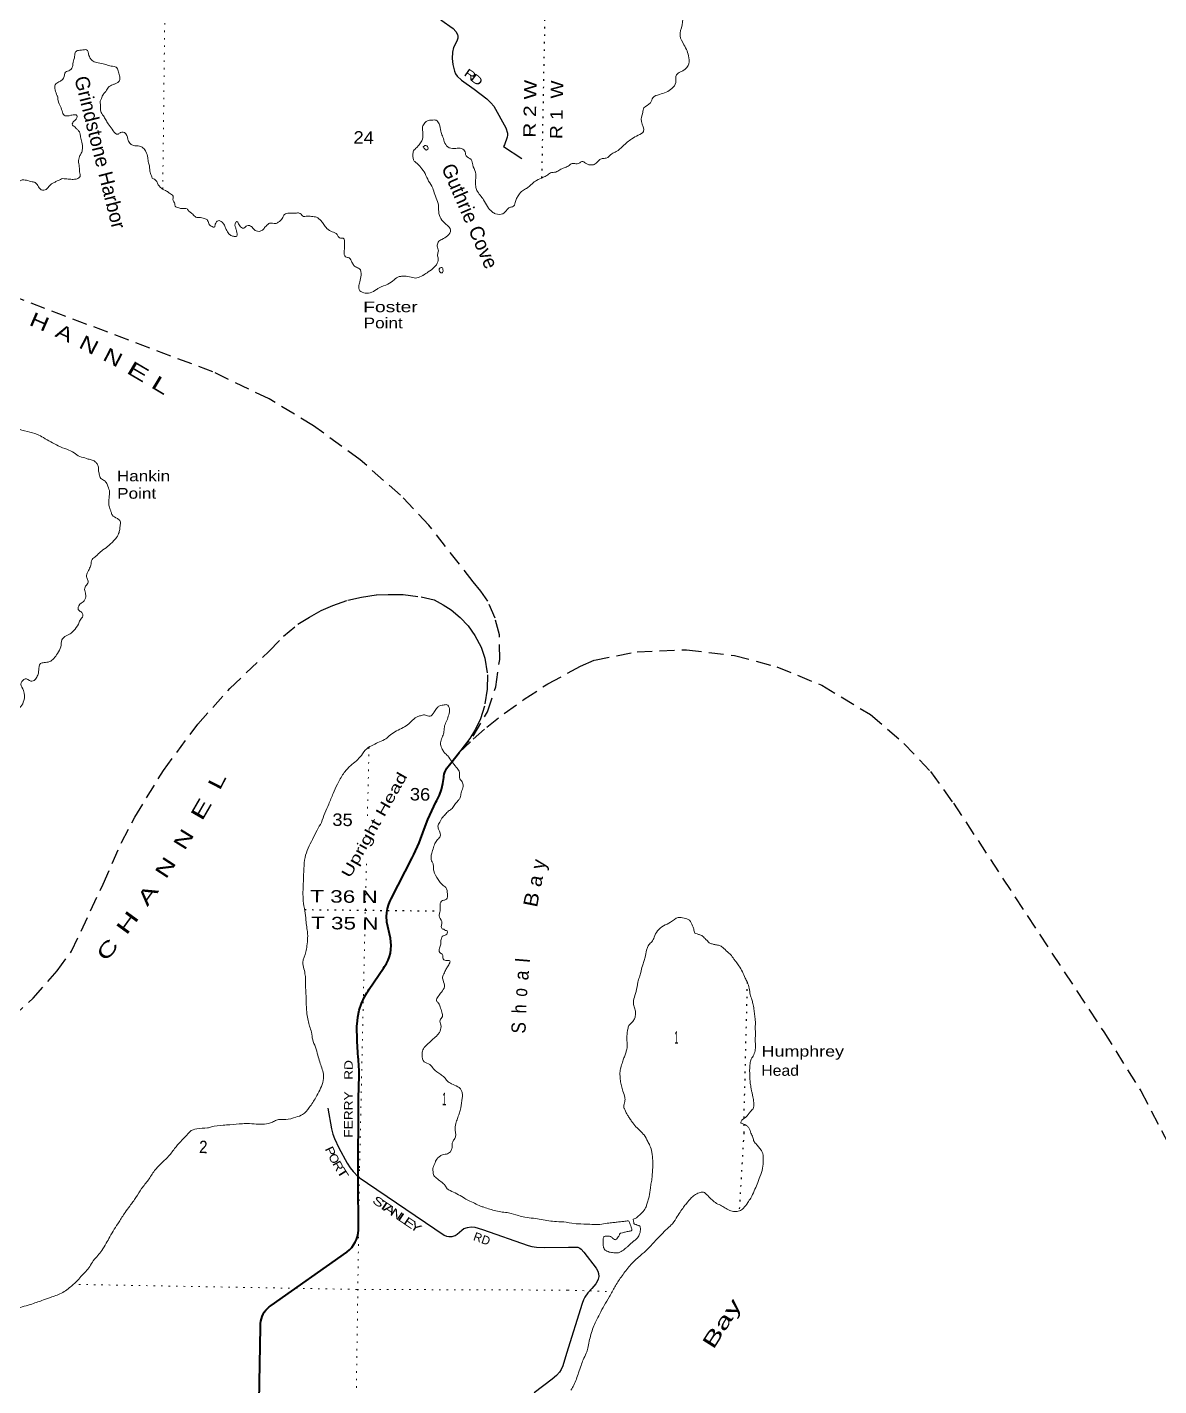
# Model space of a CAD drawing. Header units: feet. Extents: x -489137 to -242534, y 368785 to 558127.
# Drawn here: x -465779 to -449881, y 389494 to 408578 of the extents above; entities that cross this region are included whole.
import ezdxf
from ezdxf.enums import TextEntityAlignment as Align

# ---------------------------------------------------------------- set-up
doc = ezdxf.new("R2010")
doc.units = ezdxf.units.FT
doc.header["$LTSCALE"] = 70
for name, pattern in [('DOTTED', [1.5, 0.3, -1.2]), ('LONG_DASHED', [7.5, 6, -1.5]), ('MEDIUM_DASHED', [4.5, 3, -1.5])]:
    doc.linetypes.add(name, pattern=pattern)
for name, color, linetype, lineweight in [('26', 7, 'Continuous', 40), ('27', 7, 'Continuous', 13), ('29', 7, 'Continuous', 25), ('33', 7, 'LONG_DASHED', 25), ('39', 7, 'Continuous', 13), ('6', 7, 'DOTTED', 25), ('7', 7, 'DOTTED', 13)]:
    doc.layers.add(name, color=color, linetype=linetype, lineweight=lineweight)
for name, color, linetype in [('30', 7, 'Continuous'), ('41', 7, 'Continuous'), ('42', 7, 'Continuous')]:
    doc.layers.add(name, color=color, linetype=linetype)

msp = doc.modelspace()

# ---------------------------------------------------------------- linework, layer by layer
at = {"layer": '26'}
for points in [[(-461130.42, 394125.66), (-461132.72, 394150.69), (-461134.26, 394175.66), (-461144, 394333.95), (-461146, 394556.95), (-461145.1, 394575.06), (-461134.04, 394673.8), (-461112.72, 394770.84), (-461081.37, 394865.12), (-461040.34, 394955.61), (-461005.4, 395015.18), (-460990.06, 395041.32), (-460974.04, 395065.18), (-460774.69, 395361.95), (-460760.3, 395383.38), (-460741.9, 395411.95), (-460731.76, 395427.7), (-460708.11, 395474.11), (-460689.45, 395522.73), (-460675.98, 395573.04), (-460667.84, 395624.49), (-460665.12, 395676.5), (-460667.85, 395728.51), (-460676, 395779.95), (-460727, 396006.95), (-460728.3, 396019.98), (-460730.44, 396080.49), (-460726.26, 396140.9), (-460715.78, 396200.53), (-460699.12, 396258.74), (-460688.55, 396284.95), (-460676.49, 396314.84), (-460666.17, 396334.95), (-460371.71, 396908.95), (-460360.41, 396930.98), (-460347.15, 396958.95), (-460271.15, 397120.73), (-460204, 397313.95), (-460151.75, 397449.94), (-460036, 397690.95), (-460022.45, 397715.01), (-459985.96, 397791.79), (-459957.7, 397871.96), (-459937.98, 397954.65), (-459927, 398038.95), (-459924.79, 398057.03), (-459918.66, 398086.36), (-459909.5, 398114.89), (-459897.4, 398142.31), (-459882.51, 398168.31), (-459866.91, 398189.95), (-459844.94, 398215.03), (-459825.8, 398239.95), (-459706, 398395.95)], [(-462536.3, 388239.94), (-462499, 390317.95), (-462500.31, 390335.58), (-462500.14, 390369.43), (-462496.42, 390403.07), (-462489.21, 390436.15), (-462478.59, 390468.29), (-462464.66, 390499.14), (-462447.58, 390528.36), (-462427.54, 390555.64), (-462404.76, 390580.68), (-462379.49, 390603.2), (-462352, 390622.95), (-461287, 391371.95), (-461282.37, 391375.61), (-461249.46, 391404.92), (-461219.8, 391437.5), (-461193.71, 391473.01), (-461171.47, 391511.05), (-461153.32, 391551.21), (-461139.48, 391593.04), (-461130.08, 391636.09), (-461125.24, 391679.89), (-461125, 391723.95), (-461126.9, 392350.98), (-461127.04, 392398.66), (-461127.04, 392400.98), (-461125, 393529.95), (-461117.25, 393851.99), (-461116.65, 393876.93), (-461117.11, 393901.99), (-461119.04, 394008.23), (-461123.79, 394055.81), (-461126.28, 394080.69), (-461128.59, 394105.81), (-461130.42, 394125.66)]]:
    msp.add_lwpolyline(points, dxfattribs=at)
at = {"layer": '29'}
for p, q in [((-459087.31, 406899.65), (-458831.18, 406731.15)), ((-461130.31, 392427.64), (-459919.72, 391612.32)), ((-457982.12, 390651.48), (-458203.38, 389949.91))]:
    msp.add_line(p, q, dxfattribs=at)
for points in [[(-459966.23, 408680.31), (-459794.84, 408557.2), (-459756.39, 408517.63), (-459733.32, 408473.67), (-459727.83, 408451.68), (-459730.02, 408423.1), (-459742.11, 408381.34), (-459790.45, 408293.4), (-459804.73, 408225.25), (-459808.02, 408139.52), (-459800.34, 408053.78), (-459777.26, 407959.25), (-459762.98, 407921.88), (-459738.81, 407888.9), (-459676.19, 407831.75), (-459500.4, 407708.64), (-459320.22, 407572.34), (-459263.1, 407517.38), (-459223.54, 407466.82), (-459056.55, 407163.45), (-459032.38, 407090.9), (-459030.18, 407060.12), (-459034.57, 407031.55), (-459074.13, 406926.03), (-459087.31, 406899.65)], [(-461553.02, 393394.09), (-461505.06, 393101.96), (-461485.49, 393029.21), (-461460.32, 392967.65), (-461398.79, 392836.15), (-461284.13, 392623.5), (-461239.38, 392556.35), (-461197.43, 392503.19), (-461130.31, 392427.64)], [(-459919.72, 391612.32), (-459889.3, 391598.03), (-459855.04, 391591.04), (-459827.77, 391589.64), (-459809.59, 391592.44), (-459795.61, 391595.24), (-459768.35, 391605.03), (-459739.68, 391623.22), (-459673.26, 391680.58), (-459643.19, 391702.96), (-459594.95, 391719.75), (-459539.71, 391726.74), (-459488.68, 391722.55), (-459382.41, 391691.77), (-458739.17, 391465.13), (-458687.43, 391452.54), (-458624.51, 391442.75), (-458515.44, 391437.15), (-458172.56, 391443.45)], [(-458172.56, 391443.45), (-458062.38, 391441.65), (-458040.68, 391439.48), (-458012.48, 391428.63), (-457997.29, 391415.6), (-457958.24, 391370.02), (-457784.68, 391148.62), (-457762.98, 391105.21), (-457754.31, 391072.65), (-457749.97, 391031.41), (-457758.65, 390990.16), (-457771.66, 390957.61), (-457791.19, 390925.05), (-457847.6, 390859.93), (-457901.83, 390799.15), (-457943.05, 390738.38), (-457962.58, 390701.48), (-457982.12, 390651.48)], [(-458203.38, 389949.91), (-458254.64, 389772.33), (-458275.61, 389724.77), (-458301.48, 389686.99), (-458341.34, 389639.43), (-458402.16, 389586.27), (-458656.66, 389394.6)]]:
    msp.add_lwpolyline(points, dxfattribs=at)
at = {"layer": '33', "linetype": 'MEDIUM_DASHED'}
msp.add_line((-458004.22, 399601.05), (-457808.61, 399686.6), dxfattribs=at)
for points in [[(-459706, 398395.95), (-459511.82, 398619.23), (-459311.72, 398958.83), (-459196.48, 399312.36), (-459140.75, 399695.05), (-459143.29, 400044.79), (-459205.34, 400276.68), (-459306.66, 400514.91), (-459405.44, 400656.84), (-459511.84, 400786.24), (-460137.38, 401583.75), (-460535.08, 402005.11), (-461102.43, 402501.84), (-461755.9, 402978.29), (-462381.5, 403355.91), (-463171.06, 403736.22), (-466505.54, 404994.63)], [(-466225.53, 394449.93), (-465697.07, 394936.76), (-465357.68, 395321.97), (-465157.08, 395597.18), (-464712.06, 396541.3), (-464454.08, 397124.49), (-464266.06, 397483.71), (-463865.88, 398137.56), (-463382.12, 398788.87), (-462931.29, 399290.66), (-462381.94, 399810.69), (-462177.78, 400021.81), (-461976.45, 400190.33), (-461813.06, 400291.72), (-461647.19, 400382.94), (-461485.08, 400456.45), (-461272.34, 400529.93), (-461081.74, 400571.13), (-460872.17, 400605.95), (-460708.79, 400611.04), (-460497.32, 400611.02), (-460245.93, 400574.92), (-460061.47, 400533.29), (-459935.67, 400465.95), (-459823.6, 400393.07), (-459696.96, 400286.64), (-459585.53, 400170.06), (-459491.18, 400032.59), (-459402.53, 399869.12), (-459348.07, 399715.8), (-459313.88, 399482.65), (-459316.41, 399281.17), (-459355.04, 399042.3), (-459411.39, 398864.28), (-459481.68, 398717.91), (-459559.56, 398588.04), (-459706, 398395.95)], [(-458004.22, 399601.05), (-457808.61, 399686.6), (-457209.09, 399805.04), (-456516.03, 399832.78), (-455843, 399753.39), (-455246.34, 399594.22), (-454614.26, 399333.47), (-453932.29, 398922.93), (-453461, 398517.93), (-453089.52, 398124.03), (-452766.73, 397678.19), (-450654.1, 394465.18), (-450134.3, 393635.79), (-449574.3, 392570.59)], [(-459706, 398395.95), (-459512.45, 398576.78), (-459322.48, 398744.05), (-459077.45, 398939.82), (-458795.66, 399138.13), (-458464.51, 399355.45), (-458004.22, 399601.05)]]:
    msp.add_lwpolyline(points, dxfattribs=at)
at = {"layer": '39'}
msp.add_lwpolyline([(-457950.02, 391766.24), (-458002.33, 391769.73), (-458068.02, 391771.2), (-458128.81, 391776.6), (-458165.63, 391782.54)], dxfattribs=at)
for points in [[(-454554.86, 411447.05), (-454583.99, 411376.67), (-454617.29, 411296.23), (-454618.18, 411223.5), (-454564.5, 411154.21), (-454531.27, 411064.93), (-454501.48, 411024.19), (-454524.65, 410945.66), (-454565.7, 410891.57), (-454639.43, 410807.54), (-454716.69, 410763.96), (-454787.24, 410774.86), (-454888.11, 410782.05), (-454979.76, 410718.43), (-454982.5, 410659.87), (-454940.89, 410594.75), (-454884.75, 410561.79), (-454864.88, 410535.3), (-454869.57, 410482.83), (-454876.76, 410389.97), (-454857.68, 410298.84), (-454851.63, 410133.1), (-454862.42, 410076.65), (-454931.76, 410020.86), (-455000.68, 409999.41), (-455104.37, 409941.98), (-455157.41, 409898.13), (-455200.45, 409846.08), (-455221.61, 409767.53), (-455172.27, 409674.03), (-455106.09, 409636.92), (-455080.36, 409594.21), (-455089.7, 409491.27), (-455185.36, 409429.71), (-455290.82, 409392.51), (-455402.24, 409363.46), (-455532.05, 409316.43), (-455696.23, 409265.75), (-455822.06, 409214.63), (-455961.97, 409167.72), (-456087.62, 409130.74), (-456140.83, 409072.75), (-456206.4, 408994.69), (-456266.07, 408904.45), (-456414.47, 408823.28), (-456544.48, 408760.09), (-456578.64, 408608.94), (-456606.77, 408455.71), (-456551.75, 408331.85), (-456483.31, 408149.24), (-456492.74, 408038.23), (-456600.86, 407948.53), (-456657.92, 407906.74), (-456667.3, 407799.76), (-456720.84, 407715.51), (-456895.51, 407632.62), (-456988.96, 407587.2), (-457022.15, 407514.84), (-457113.9, 407443.14), (-457130.82, 407380.7), (-457150.58, 407251.61), (-457119.95, 407113.88), (-457193.31, 407060.16), (-457282.76, 407010.65), (-457411.27, 406905.02), (-457503.05, 406831.3), (-457564.01, 406799.66), (-457645.54, 406737.94), (-457702.15, 406732.52), (-457812.22, 406648.9), (-457832.7, 406642.96), (-457858.93, 406644.19)], [(-465436.88, 406376.26), (-465398.17, 406395.78), (-465357.37, 406419.31), (-465328.9, 406430.93), (-465296.28, 406448.54), (-465257.9, 406449.87), (-465183.34, 406442.47), (-465114.72, 406441.25), (-465066.03, 406454.53), (-465033.01, 406494.36), (-465038.48, 406526.8), (-465045.32, 406595.65), (-465055.86, 406682.76), (-465044.31, 406763.41), (-465019.25, 406809.46), (-465002.05, 406867.77), (-465012.4, 406964.98), (-465029.25, 407038.05), (-465038.4, 407090.77), (-465056.01, 407121.41), (-465085.74, 407152.26), (-465121.48, 407185.24), (-465143.39, 407201.81), (-465138.73, 407236.09), (-465122.22, 407256.01), (-465089.35, 407287.76), (-465076.62, 407321.9), (-465092.36, 407344.41), (-465120.61, 407344.92), (-465134.74, 407345.17), (-465167.14, 407339.69), (-465209.7, 407330.34), (-465269.88, 407351.63), (-465283.42, 407384.22), (-465310.29, 407461.51), (-465345.08, 407547.03), (-465354.08, 407607.83), (-465356.02, 407611.91), (-465386.75, 407699.38), (-465385.5, 407768.09), (-465334.29, 407809.62), (-465291.43, 407835.13), (-465266.74, 407860.97), (-465238.94, 407947.39), (-465214.5, 407959.08), (-465151.17, 408000.4), (-465133.5, 408084.98), (-465111.82, 408167.47), (-465100.6, 408229.94), (-465057.82, 408251.41), (-464974.89, 408260.03), (-464946.6, 408261.55), (-464911.74, 408180.07), (-464898.16, 408149.5), (-464864.58, 408108.47), (-464804.51, 408081.12), (-464711.97, 408063.3), (-464639.68, 408041.79), (-464557.23, 408024.14), (-464529.13, 408015.56), (-464501.75, 407966.55), (-464480.83, 407895.43), (-464477.74, 407842.82), (-464504.74, 407800.85), (-464543.41, 407783.35), (-464580.03, 407767.83), (-464637.12, 407736.51), (-464674.54, 407676.54), (-464707.56, 407636.7), (-464736.94, 407574.56), (-464751.69, 407540.46), (-464748.75, 407479.77), (-464746.24, 407394.82), (-464709, 407333.52), (-464673.73, 407274.26), (-464642.42, 407219.13), (-464585.25, 407143.31), (-464521.87, 407075.47), (-464515.86, 407073.34), (-464481.26, 407088.9), (-464466.98, 407096.73), (-464432.53, 407104.2), (-464371.21, 407034.37), (-464359.9, 406989.7), (-464328.53, 406938.6), (-464282.51, 406915.55), (-464222.04, 406910.42), (-464147.92, 406878.77), (-464110.45, 406829.59), (-464085.75, 406744.25), (-464074.92, 406673.31), (-464059.83, 406614.42), (-464054.83, 406555.71), (-464045.33, 406523.19), (-464022.28, 406458.1)], [(-460143.84, 405139.52), (-460059.86, 405206.74), (-460008.02, 405282.63), (-460003.25, 405322.97), (-460014.34, 405379.77), (-460001.21, 405436.14), (-460018.17, 405503.15), (-460005.08, 405557.49), (-459951.88, 405596.97), (-459872.26, 405646.08), (-459830.4, 405728.21), (-459895.5, 405812.25), (-459953.04, 405867.85), (-459993.78, 405959.55), (-459998.67, 406024.32), (-460012.95, 406127.67), (-460053.54, 406227.44), (-460082.17, 406318.91), (-460138.98, 406414.94), (-460189.56, 406520.95), (-460248.53, 406608.93), (-460304.02, 406666.52), (-460341.81, 406697.52), (-460360.46, 406782.75), (-460349.28, 406843.19), (-460306.09, 406886.89), (-460273.11, 406924.71), (-460235.76, 406980.64), (-460219.81, 407081.42), (-460224.12, 407178.53), (-460192.82, 407234.57), (-460153.93, 407264.19), (-460095.26, 407271.23), (-460032.7, 407270.11), (-459991.23, 407218.83), (-459968.88, 407115.34), (-459945.79, 407052.27), (-459918.96, 406972.95), (-459869.89, 406895.26), (-459779.44, 406873.43), (-459694.57, 406877.98), (-459634.65, 406842.54), (-459611.71, 406771.38), (-459542.03, 406717.58), (-459519.16, 406642.38), (-459482.64, 406540.66), (-459478.63, 406427.39), (-459478.14, 406342.48), (-459461, 406285.57), (-459366.5, 406152.49), (-459313.69, 406058.56), (-459246.39, 405984.59), (-459198.43, 405957.45), (-459095.47, 405957.63), (-459035.89, 406015.19), (-459001.03, 406044.89), (-458958.44, 406056.25), (-458921.05, 406114.2), (-458903.89, 406170.5), (-458872.67, 406222.5), (-458821.15, 406280.19), (-458766.05, 406313.57), (-458684.12, 406378.81), (-458622.7, 406426.23), (-458529.06, 406469.03), (-458476.08, 406496.38), (-458429.05, 406529.9), (-458352.1, 406542.68), (-458295.01, 406574), (-458235.98, 406601.24), (-458181.01, 406626.54), (-458121.83, 406661.86), (-458085.51, 406661.21), (-458024.86, 406666.19), (-457986.04, 406691.78), (-457933.97, 406668.61), (-457895.99, 406647.72)], [(-460190.51, 406915.14), (-460166.33, 406912.69), (-460154.41, 406902.37), (-460146.77, 406877.98), (-460163.32, 406856.04), (-460175.5, 406852.21), (-460185.45, 406860.48), (-460201.26, 406878.95), (-460217.19, 406891.36), (-460190.86, 406914.97)], [(-469612.81, 406535.83), (-469560.59, 406520.75), (-469508.08, 406521.83), (-469465.96, 406506.92), (-469389.53, 406491.41), (-469340.02, 406437.97), (-469302.92, 406368.58), (-469261.71, 406303.15), (-469154.42, 406319.43), (-469121.91, 406330.97), (-469077.62, 406324.12), (-469023.17, 406321.12), (-468976.57, 406330.4), (-468928.21, 406325.49), (-468887.41, 406349.02), (-468852.7, 406370.63), (-468796.05, 406377.7), (-468745.63, 406374.78), (-468712.02, 406335.77), (-468692.35, 406307.12), (-468668.06, 406310.73), (-468657.49, 406336.82), (-468640.76, 406368.86), (-468594.24, 406374.1), (-468541.51, 406387.3), (-468502.55, 406420.97), (-468453.46, 406456.48), (-468392.08, 406501.87), (-468329.22, 406516.92), (-468296.64, 406532.51), (-468238.04, 406535.5), (-468163.26, 406540.23), (-468092.67, 406536.95), (-468010.18, 406521.32), (-467969.89, 406516.56), (-467921.64, 406505.59), (-467898.26, 406458.68), (-467890.66, 406432.26), (-467856.9, 406401.34), (-467816.8, 406386.47), (-467758.38, 406379.36), (-467693.84, 406376.19), (-467637.37, 406373.16), (-467619.39, 406362.73), (-467601.7, 406336.13), (-467600.67, 406281.54), (-467601.58, 406231.02), (-467596.29, 406188.47), (-467558.42, 406161.52), (-467536.33, 406155.06), (-467492.08, 406146.18), (-467457.92, 406137.49), (-467397.59, 406124.28), (-467353.49, 406107.32), (-467327.18, 406110.89), (-467309.05, 406108.55), (-467246.93, 406083.18), (-467210.71, 406076.47), (-467176.3, 406081.92), (-467145.62, 406103.6), (-467110.62, 406141.38), (-467077.93, 406163.03), (-467047.48, 406172.6), (-466956.59, 406175.01), (-466930.39, 406172.52), (-466869.96, 406165.38), (-466797.53, 406151.96), (-466712.95, 406140.34), (-466672.04, 406169.93), (-466622.8, 406213.52), (-466565.38, 406263.02), (-466509.95, 406314.59), (-466502.98, 406365), (-466503.58, 406443.85), (-466498.66, 406492.27), (-466461.28, 406550.22), (-466399.79, 406601.68), (-466354.66, 406641.3), (-466291.62, 406666.45), (-466223.16, 406657.14), (-466150.76, 406641.7), (-466128.85, 406625.14), (-466069.26, 406571.51), (-466049.59, 406542.86), (-465995.72, 406507.54), (-465976.3, 406464.74), (-465958.76, 406430.06), (-465910.69, 406408.99), (-465867.98, 406426.42), (-465787.22, 406426.99), (-465708.85, 406407.4), (-465664.67, 406394.48), (-465621.29, 406337.11), (-465563.64, 406287.56), (-465525.19, 406292.94), (-465486.22, 406326.61), (-465436.88, 406376.26)], [(-457895.99, 406647.72), (-457879.59, 406644.86), (-457864.93, 406644.86), (-457858.93, 406644.19)], [(-464022.28, 406458.1), (-463966.46, 406418.69), (-463943.05, 406373.8), (-463913.47, 406334.87), (-463893.62, 406316.32), (-463819.68, 406274.57), (-463779.83, 406245.56), (-463730.07, 406206.26), (-463729.14, 406145.6), (-463705.73, 406100.71), (-463700.33, 406064.23), (-463648.3, 406039.04), (-463600.01, 406030.09), (-463533.49, 406024.86), (-463505.82, 405992.03), (-463463.95, 405962.98), (-463440.2, 405936.27), (-463396.35, 405905.17), (-463341.83, 405906.22), (-463307.7, 405895.5), (-463251.56, 405874.28), (-463228.33, 405819.29), (-463180.66, 405775.99), (-463150.5, 405769.38), (-463135.64, 405809.54), (-463118.91, 405841.59), (-463094.37, 405859.34), (-463052.17, 405848.48), (-463016.5, 405811.46), (-463000.9, 405780.86), (-462981.53, 405736.04), (-462946.26, 405676.79), (-462904.39, 405647.74), (-462858.12, 405638.83), (-462833.79, 405644.46), (-462831.12, 405680.79), (-462834.9, 405695.01), (-462844.26, 405735.61), (-462855.6, 405778.26), (-462858.94, 405816.72), (-462832.16, 405846.57), (-462808.46, 405817.84), (-462792.86, 405787.24), (-462736.93, 405753.9), (-462691.88, 405789.48), (-462653.5, 405790.82), (-462607.7, 405755.63), (-462561.98, 405716.41), (-462521.73, 405709.62), (-462470.91, 405728.93), (-462433.75, 405774.76), (-462411.18, 405794.57), (-462374.31, 405824.23), (-462289.62, 405818.67), (-462250.91, 405838.19), (-462197.49, 405889.8), (-462164.15, 405947.82), (-462101.22, 405966.91), (-461996.24, 405967.05), (-461943.85, 405962.07), (-461896.14, 405920.79), (-461861.76, 405924.22), (-461785.15, 405918.81), (-461712.68, 405907.4), (-461650.99, 405857.79), (-461613.56, 405806.58), (-461568.16, 405749.17), (-461494.26, 405705.4), (-461426.3, 405667.8), (-461390.85, 405618.65), (-461340.47, 405613.71), (-461319.81, 405528.44), (-461323.43, 405439.56), (-461324.45, 405382.98), (-461306.8, 405354.37), (-461254.62, 405337.26), (-461217.37, 405275.96), (-461203.68, 405251.45), (-461168.05, 405212.41), (-461112.02, 405185.13), (-461087.42, 405093.73), (-461107.27, 405001.1), (-461118.63, 404930.55), (-461113.27, 404892.05), (-460960.66, 404846.87), (-460873.05, 404891.8), (-460834.23, 404917.38), (-460710.14, 404969.74), (-460624.28, 405028.85), (-460554.83, 405074.1), (-460506.29, 405079.29), (-460475.94, 405082.79), (-460383.4, 405064.97), (-460302.82, 405055.44), (-460221.44, 405090.37), (-460211.24, 405096.25), (-460143.84, 405139.52)], [(-459987.94, 405165.03), (-459991.75, 405177.23), (-459985.48, 405189.24), (-459963.03, 405202.99), (-459944.94, 405198.63), (-459939.36, 405172.25), (-459937.92, 405139.88), (-459948.23, 405127.93), (-459958.36, 405126.09), (-459974.39, 405132.45), (-459990.07, 405166.27)], [(-466661.38, 403182.1), (-466552.59, 403170.05), (-466534.68, 403155.58), (-466432.52, 403111.3), (-466388.16, 403108.49), (-466311.62, 403099.03), (-466265.75, 403067.89), (-466226.16, 403024.74), (-466131.78, 402996.77), (-465930.92, 402940.62), (-465776.22, 402899.45), (-465635.64, 402858.53), (-465549.67, 402812.52), (-465447.77, 402754.1), (-465341.83, 402695.6), (-465221.55, 402648.98), (-465119.5, 402598.64), (-465039.69, 402546.68), (-464947.29, 402520.77), (-464895.11, 402503.67), (-464836.92, 402484.44), (-464803.19, 402451.49), (-464781.69, 402412.7), (-464776.91, 402341.86), (-464761.82, 402282.97), (-464754.34, 402250.5), (-464706.49, 402217.3), (-464668.76, 402182.26), (-464645.49, 402129.29), (-464620.68, 402050.01), (-464625.7, 401995.52), (-464630.98, 401926.89), (-464632.15, 401862.22), (-464612.99, 401805.28), (-464599.59, 401764.62), (-464584.14, 401725.93), (-464512.36, 401676.14), (-464470.68, 401636.98), (-464471.59, 401586.46), (-464478.81, 401521.91), (-464493.96, 401465.58), (-464535.6, 401395.58), (-464576.8, 401349.82), (-464630.22, 401298.22), (-464714.13, 401235.03), (-464779.69, 401181.63), (-464814.65, 401145.87), (-464865.91, 401102.31), (-464885.57, 401019.79), (-464896.13, 400993.7), (-464925.59, 400927.52), (-464947.01, 400859.17), (-464937.36, 400834.75), (-464924.18, 400781.95), (-464957.53, 400723.93), (-464970.11, 400697.88), (-464961.3, 400626.97), (-464956.16, 400576.34), (-464993.72, 400508.29), (-465020.32, 400488.55), (-465064.16, 400408.48), (-465042.51, 400377.77), (-465004.68, 400348.79), (-464997.33, 400308.23), (-465036.74, 400250.32), (-465059.99, 400192.11), (-465126.25, 400100.31), (-465175.49, 400056.72), (-465248.87, 400017.6), (-465290.07, 399971.85), (-465305.95, 399875.11), (-465354.11, 399778.94), (-465405.81, 399711.14), (-465465.17, 399665.71), (-465542.11, 399652.93), (-465590.84, 399637.63), (-465616.74, 399545.11), (-465625.83, 399488.67), (-465653.05, 399434.58), (-465671.69, 399408.64), (-465696.12, 399396.95), (-465726.47, 399393.45), (-465808.66, 399425.24), (-465824.99, 399415.42), (-465866.56, 399349.46), (-465829.82, 399259.86), (-465826.32, 399118.3), (-465866.16, 399036.13), (-465919.87, 398968.37), (-465924.09, 398958.33), (-466000.69, 398852.57), (-466045.04, 398744.21), (-466086.5, 398684.31), (-466198.77, 398615.57), (-466272.3, 398568.37), (-466376.02, 398525.75), (-466453.91, 398460.44)], [(-459926.92, 395909.96), (-459947.06, 395912.34), (-459960.35, 395959.07), (-459951.87, 395981.15), (-459955.33, 396013.55), (-459990.16, 396097.06), (-459981.17, 396147.43), (-459975.9, 396216.06), (-459974.95, 396268.6), (-459956.2, 396300.61), (-459925.67, 396314.21), (-459889.06, 396329.73), (-459875.6, 396404.28), (-459896.23, 396491.57), (-459945.95, 396532.89), (-459963.78, 396551.4), (-460005.18, 396606.72), (-460065.55, 396729.08), (-460072.71, 396779.74), (-460074.11, 396814.13), (-460091.54, 396854.87), (-460104.58, 396915.75), (-460095.41, 396976.23), (-460069.77, 397054.6), (-460042.22, 397126.88), (-460000.91, 397178.7), (-459980.29, 397202.59), (-459998.46, 397314.09), (-460005.55, 397368.79), (-459992.97, 397394.85), (-459951.29, 397466.87), (-459905.95, 397518.62), (-459858.62, 397568.31), (-459809.53, 397603.81), (-459770.16, 397659.71), (-459726.83, 397711.49), (-459702, 397745.41), (-459684.79, 397803.72), (-459665.35, 397874.12), (-459654.61, 397910.32), (-459661.73, 397963), (-459677.33, 397993.6), (-459701.11, 398018.28), (-459706.4, 398060.83), (-459711.28, 398125.6), (-459750.59, 398184.92), (-459813.78, 398262.87), (-459870.92, 398340.7), (-459918.48, 398390.07), (-459947.94, 398435.06), (-459961.45, 398469.67), (-459970.92, 398504.2), (-459968.17, 398544.58), (-459942.64, 398616.9), (-459923.24, 398685.28), (-459913.74, 398763.94), (-459884.14, 398838.2), (-459856.45, 398918.56), (-459846.81, 399005.31), (-459882.15, 399060.52), (-459934.73, 399055.4), (-459993.54, 399040.28), (-460026.45, 399006.5), (-460063.76, 398952.59), (-460094.76, 398912.72), (-460115.16, 398900.96), (-460155.49, 398903.7), (-460181.51, 398916.29), (-460238.16, 398909.22), (-460290.88, 398896.01), (-460364.48, 398844.77), (-460434.3, 398779.31), (-460520.01, 398728.29), (-460613.76, 398679.43), (-460693.48, 398624.26), (-460740.67, 398582.65), (-460828.21, 398541.77), (-460915.83, 398496.84), (-461007.66, 398441.88), (-461084.05, 398348.24), (-461154.05, 398272.68), (-461236.05, 398203.4), (-461334.96, 398091.97), (-461420.4, 397943.91), (-461479.25, 397815.6), (-461542.53, 397665.12), (-461597.33, 397536.73), (-461646.08, 397408.24), (-461706.61, 397298.14), (-461771.55, 397167.91), (-461830.24, 397047.68), (-461875.07, 396913.04), (-461891.93, 396761.74), (-461899.18, 396583.99), (-461904.04, 396426.4), (-461900.17, 396305.05), (-461878.47, 396165.18)], [(-461878.47, 396165.18), (-461862.68, 396033.51), (-461852.25, 395940.34), (-461839.73, 395851.17), (-461838.81, 395790.52), (-461849, 395673.46), (-461862.64, 395588.8), (-461905.66, 395442.01), (-461900.37, 395399.47), (-461879.93, 395302.07), (-461869.24, 395223.05), (-461868.68, 395142.18), (-461866.14, 395059.26), (-461860.15, 394943.93), (-461857.65, 394858.99), (-461854.92, 394786.17), (-461848.05, 394719.34), (-461829.55, 394626.02), (-461810.83, 394544.83), (-461784.11, 394459.46), (-461767.84, 394354.05), (-461729.31, 394252.29), (-461697.08, 394136.5), (-461668.48, 394043), (-461639.67, 393961.63), (-461617.1, 393870.26), (-461627.28, 393753.2), (-461669.54, 393648.85), (-461723.91, 393544.71), (-461815.3, 393402.82), (-461909.92, 393305.46), (-462003.48, 393266.71), (-462147.39, 393234.92), (-462276.76, 393225.1), (-462331.76, 393197.79), (-462445.32, 393169.5), (-462528.1, 393168.95), (-462655.13, 393177.29), (-462756.11, 393175.05), (-462929.96, 393161.99), (-463024.95, 393155.6), (-463190.95, 393130.27), (-463245.69, 393117.1), (-463395.29, 393105.63), (-463494.98, 393062.94), (-463550.63, 392999.25), (-463622.62, 392925.74), (-463707.18, 392826.19), (-463806.31, 392702.63), (-463989.32, 392517.91), (-464078.54, 392384.07), (-464171.54, 392264.45), (-464250.49, 392140.54), (-464337.48, 392018.79), (-464403.74, 391926.99), (-464488.85, 391797.12), (-464617.8, 391587.18), (-464667.88, 391497.11), (-464732.3, 391395.17), (-464784.03, 391325.35), (-464849.96, 391251.73), (-464899.92, 391167.73), (-464953.6, 391101.98), (-465027.67, 391024.47), (-465058.6, 390988.64), (-465114.11, 390933.03), (-465169.51, 390883.49), (-465318.66, 390785.08), (-465397.95, 390754.16), (-465467.04, 390729.12), (-465574.73, 390690.61), (-465645.83, 390665.61), (-465739.25, 390634.94), (-465850.87, 390602.57), (-465942.12, 390579.94), (-466061.26, 390578.03), (-466205.13, 390548.26), (-466338.72, 390528.41), (-466464.32, 390504.38), (-466581.55, 390496.37), (-466702.75, 390492.47), (-466779.65, 390481.72), (-466941.36, 390470.46), (-467074.51, 390474.86), (-467231.3, 390512.03), (-467418.15, 390561.87), (-467564.7, 390606.94), (-467642.83, 390640.67), (-467812.76, 390732.65), (-467940.82, 390795.59), (-468002.69, 390835.1), (-468082.83, 390868.88), (-468158.72, 390914.7), (-468246.6, 390966.81), (-468312.43, 391010.44), (-468394.44, 391052.33), (-468476.49, 391092.2)], [(-457451.52, 393888.1), (-457440.51, 393962.73), (-457415.31, 394041.25), (-457394.4, 394099.6), (-457371.48, 394157.94), (-457358.75, 394208.3), (-457347.88, 394270.81), (-457351.3, 394321.36), (-457354.48, 394392.11), (-457349.99, 394428.43), (-457347.38, 394476.89), (-457340.98, 394505.1), (-457324.21, 394555.42), (-457287.42, 394591.37), (-457254.57, 394635.45), (-457235.78, 394685.75), (-457232.89, 394756.43), (-457250.32, 394817.24), (-457261.62, 394884.04), (-457240.32, 394974.72), (-457225.47, 395033.14), (-457197.64, 395162.13), (-457178.57, 395234.65), (-457157.57, 395301.09), (-457136.26, 395391.77), (-457115.31, 395454.16), (-457098.41, 395514.59), (-457077.01, 395613.34), (-457060.24, 395663.67), (-457045.81, 395687.75), (-457002.87, 395731.71), (-456969.79, 395793.97), (-456924.26, 395884.38), (-456840.62, 395954.15), (-456739.02, 396005.54), (-456631.2, 396071), (-456550.51, 396064.03), (-456476.17, 396032.89), (-456430.68, 395955.6), (-456415.07, 395910.98), (-456397.59, 395854.21), (-456367.43, 395843.77), (-456329.26, 395827.18), (-456303.11, 395818.8), (-456255.18, 395775.83), (-456223.27, 395743.15), (-456199.36, 395716.62), (-456155.14, 395699.95), (-456106.81, 395689.31), (-456056.45, 395678.64), (-456006.3, 395651.81), (-455942.46, 395588.46), (-455898.48, 395551.6), (-455850.79, 395488.43), (-455820.95, 395451.73), (-455779.27, 395392.67), (-455731.83, 395309.3), (-455692.53, 395219.96), (-455660.95, 395161.01), (-455635.71, 395077.89), (-455620.62, 394990.85), (-455599.26, 394921.91), (-455583.82, 394863.15), (-455568.61, 394786.2), (-455559.48, 394707.31), (-455550.3, 394632.45), (-455549.76, 394511.22), (-455548.51, 394448.57), (-455549.57, 394361.71), (-455548.5, 394284.92), (-455549.29, 394220.28), (-455557.86, 394179.97), (-455591.03, 394109.63), (-455613.73, 394069.47), (-455624.72, 393996.86), (-455629.55, 393932.27), (-455626.52, 393849.4), (-455625.12, 393798.87), (-455621.65, 393752.36), (-455612.25, 393695.69), (-455604.79, 393645.09), (-455599.01, 393622.8), (-455587.49, 393574.18), (-455577.89, 393533.67), (-455570.78, 393454.79), (-455569.18, 393420.43), (-455581.71, 393386.22), (-455602.2, 393362.21), (-455620.62, 393342.21), (-455634.97, 393324.19), (-455700.47, 393252.19), (-455737.14, 393226.34), (-455751.72, 393190.14), (-455711.58, 393169.48), (-455667.46, 393144.74), (-455641.54, 393118.18), (-455610.17, 393041.06)], [(-458165.63, 391782.54), (-458206.6, 391791.92), (-458343.72, 391800.43), (-458450.5, 391812.45), (-458557.16, 391830.53), (-458665.88, 391846.62), (-458786.72, 391862.93), (-458877.16, 391884.76), (-459015.76, 391923.63), (-459104.41, 391933.3), (-459192.91, 391951.05), (-459277.27, 391974.8), (-459361.56, 392002.58), (-459409.74, 392017.59), (-459493.8, 392057.5), (-459579.92, 392095.43), (-459647.81, 392137.07), (-459743.73, 392191.34), (-459835.8, 392235.44), (-459877.7, 392262.47), (-459909.12, 392311.54), (-459950.8, 392350.69), (-460014.51, 392400.35), (-460064.08, 392449.75), (-460077.26, 392502.54), (-460076.17, 392563.16), (-460057.16, 392609.31), (-460040.33, 392647.42), (-459996.85, 392707.28), (-459956.01, 392732.83), (-459927.58, 392742.43), (-459889.09, 392749.83), (-459834.02, 392781.18), (-459813.03, 392825.28), (-459808.05, 392877.75), (-459801.19, 392922.1), (-459772.14, 392966.05), (-459759.15, 393014.33), (-459764.11, 393075.06), (-459767.53, 393109.48), (-459751.8, 393198.14), (-459728.43, 393262.41), (-459715.66, 393298.57), (-459696.33, 393362.91), (-459687.6, 393399.14), (-459669.01, 393534.24), (-459662.16, 393578.59), (-459673.39, 393627.3), (-459692.88, 393666.06), (-459730.71, 393695.03), (-459816.76, 393737), (-459878.63, 393776.51), (-459918.11, 393825.73), (-459969.82, 393869.11), (-460071.36, 393947.74), (-460122.8, 394005.25), (-460200.82, 394045.06), (-460231.36, 394142.63), (-460222.04, 394211.19), (-460174.46, 394275.02), (-460112.89, 394330.52), (-460063.58, 394378.16), (-459999.89, 394439.68), (-459979.02, 394477.71), (-459965.38, 394562.37), (-459978.3, 394629.31), (-459945.1, 394679.25), (-459952.08, 394740.01), (-459976.89, 394819.29), (-460000.23, 394868.22), (-460027.86, 394903.08), (-460004.57, 394963.31), (-459959.04, 395025.16), (-459917.29, 395101.22), (-459935.87, 395190.5), (-459940.9, 395247.19), (-459924.17, 395279.23), (-459909.39, 395315.35), (-459882.24, 395365.4), (-459848.93, 395421.4), (-459842.11, 395463.73), (-459862.18, 395470.15), (-459898.58, 395466.76), (-459940.3, 395503.89), (-459943.57, 395546.4), (-459983.32, 395581.47), (-459986.29, 395640.15), (-459967.11, 395696.41), (-459966.16, 395748.94), (-459959.52, 395781.17), (-459949.03, 395803.22), (-459922.5, 395818.91), (-459896.05, 395830.57), (-459877.52, 395850.45), (-459876.94, 395882.78), (-459901.01, 395891.3), (-459926.92, 395909.96)], [(-457124.41, 391943.18), (-457084.79, 392009.06), (-457070.07, 392057.38), (-457051.13, 392119.8), (-457036.33, 392174.19), (-457031.92, 392204.44), (-457023.08, 392266.97), (-457018.52, 392309.35), (-457005.49, 392383.96), (-456996.37, 392468.71), (-456991.3, 392553.51), (-456990.01, 392658.56), (-457002.73, 392773.86), (-457029.86, 392867.11), (-457061.45, 392926.05), (-457112.83, 393017.55), (-457144.74, 393050.23), (-457200.56, 393109.45), (-457230.52, 393136.05), (-457260.36, 393172.76), (-457284.2, 393205.35), (-457315.93, 393252.18), (-457343.68, 393294.92), (-457367.39, 393337.61), (-457377.16, 393363.99), (-457396.91, 393400.58), (-457385.97, 393469.15), (-457381.14, 393533.74), (-457386.85, 393562.09), (-457416.02, 393653.34), (-457435.3, 393728.31), (-457446.5, 393803.19), (-457451.52, 393888.1)], [(-455610.17, 393041.06), (-455584.62, 392984.2), (-455567.14, 392927.43), (-455529.34, 392880.54), (-455491.55, 392833.64), (-455455.78, 392786.77), (-455439.06, 392667.38), (-455446.56, 392550.28), (-455484.36, 392431.5), (-455522.01, 392324.85), (-455565.55, 392232.4), (-455613.22, 392131.91), (-455656.42, 392067.75), (-455715.93, 391989.62), (-455772.96, 391949.86), (-455839.69, 391942.52), (-455908.16, 391957.44), (-455976.36, 391994.57), (-456038.53, 392029.62), (-456110.78, 392066.8), (-456170.73, 392117.98), (-456234.55, 392183.35), (-456276.6, 392212.11), (-456321.04, 392210.59), (-456388.02, 392183.06), (-456445.12, 392137.23), (-456516.8, 392055.2), (-456557.82, 392003.13), (-456605.1, 391934.97), (-456660.68, 391848.72), (-456734.6, 391748.53), (-456769.3, 391718.61), (-456849.03, 391638.7), (-456947.18, 391538.78), (-457041.32, 391436.8), (-457137.33, 391346.96), (-457206.72, 391287.13), (-457325.35, 391163.2), (-457434.12, 391020.98), (-457524.66, 390882.59), (-457599.01, 390748.06), (-457673.25, 390621.61), (-457733.24, 390505.1), (-457789.06, 390398.65), (-457826.47, 390312.19), (-457883.36, 390118.87), (-457904.74, 390022.14), (-457923.75, 389953.66), (-457969.35, 389857.19), (-457996.54, 389780.72), (-458032.13, 389678.08), (-458063.53, 389587.52), (-458098.86, 389505.08), (-458139, 389431.92)], [(-457957.75, 391766.46), (-457950.02, 391766.24), (-457847.1, 391761.04), (-457734.01, 391761.79), (-457628.82, 391776.77), (-457551.97, 391786.01), (-457489.28, 391793.39), (-457426.59, 391800.76), (-457363.9, 391808.14), (-457333.59, 391809.82), (-457323.64, 391797.58), (-457311.8, 391775.23), (-457300.08, 391742.77), (-457288.42, 391706.27), (-457282.56, 391690.04), (-457294.92, 391669.98), (-457323.26, 391664.23), (-457377.92, 391652.73), (-457398.16, 391648.91), (-457436.65, 391639.24), (-457448.83, 391633.32), (-457467.45, 391597.16), (-457483.9, 391573.1), (-457508.43, 391549.13), (-457528.64, 391547.34), (-457556.64, 391569.88), (-457568.6, 391582.14), (-457596.72, 391594.58), (-457643.13, 391597.12), (-457671.47, 391591.38), (-457679.67, 391581.37), (-457686.2, 391543.05), (-457686.92, 391484.47), (-457683.35, 391446.04), (-457679.51, 391429.83), (-457665.67, 391405.43), (-457633.62, 391384.87), (-457571.25, 391365.98), (-457538.97, 391363.6), (-457514.74, 391363.33), (-457470.32, 391362.83), (-457433.78, 391378.58), (-457403.25, 391398.44), (-457360.4, 391434.33), (-457329.79, 391460.25), (-457293.01, 391496.2), (-457254.25, 391528.09), (-457253.39, 391529.06)], [(-457253.39, 391529.06), (-457203.2, 391573.99), (-457174.39, 391629), (-457167.01, 391647.86), (-457167.74, 391666.53), (-457161.29, 391698.78), (-457165.08, 391719.03), (-457167.03, 391725.11), (-457172.91, 391739.32), (-457178.92, 391743.43), (-457191.01, 391745.58), (-457223.16, 391758.07), (-457241.28, 391762.31), (-457253.3, 391770.53), (-457255.2, 391780.65), (-457261.01, 391800.92), (-457260.83, 391815.06), (-457264.62, 391835.31), (-457235.08, 391845.54), (-457206.38, 391867.68), (-457189.15, 391879.99), (-457140.3, 391928.87), (-457123.55, 391944.61)]]:
    msp.add_spline(points, degree=3, dxfattribs=at)
at = {"layer": '6'}
msp.add_line((-455664.38, 395168.21), (-455712.2, 393242.86), dxfattribs=at)
for points in [[(-458547.33, 406460.91), (-458486.2, 409625.69), (-458383.9, 414956.32), (-458310.46, 418187.16)], [(-461880.93, 396183.21), (-461028.89, 396174.21), (-459979.8, 396164.24)], [(-455710.56, 393168.92), (-455711.05, 393048.25), (-455776.98, 391948.47)]]:
    msp.add_lwpolyline(points, dxfattribs=at)
at = {"layer": '7'}
for p, q in [((-460976.52, 398464.32), (-460999.46, 397449.67)), ((-458185.05, 390837.95), (-457561.49, 390816.08))]:
    msp.add_line(p, q, dxfattribs=at)
for points in [[(-463874.59, 406304.73), (-463833.72, 409745.57), (-463804.22, 410755.04)], [(-461013.55, 396826.65), (-461028.89, 396147.97), (-461110, 392532.95), (-461210.78, 385514.6), (-461295.13, 380171.52), (-461301.34, 379922.41)], [(-458185.05, 390837.95), (-461146.79, 390847.94), (-465128.86, 390919.15)]]:
    msp.add_lwpolyline(points, dxfattribs=at)

# ---------------------------------------------------------------- texts
at = {"layer": '27', "width": 1.2}
msp.add_text('FERRY   RD', height=120, rotation=89.896, dxfattribs=at).set_placement((-461206.66, 392978.26))
at = {"layer": '30'}
for s, rotation, width, p in [('R', 324.996, 1.35, (-459589.49, 407862.54)), ('D', 322.894, 1.4, (-459498.3, 407791.01)), ('P', 295.075, 1.25, (-461572.47, 392762.35)), ('O', 296.833, 1.1, (-461520.43, 392659.22)), ('R', 298.333, 1.2, (-461462.24, 392553.49)), ('T', 302.18, 1.6, (-461396.87, 392449.69)), ('S', 326.04, 1.45, (-460877.45, 392030.23)), ('T', 326.04, 1.65, (-460791.96, 391970.83)), ('A', 326.04, 1.5, (-460718.42, 391921.16)), ('N', 326.04, 1.35, (-460622.8, 391856.77)), ('L', 326.04, 1.65, (-460526.25, 391792.65)), ('E', 326.04, 1.45, (-460439.81, 391733.51)), ('Y', 326.04, 1.45, (-460352.31, 391675.44))]:
    msp.add_text(s, height=120, rotation=rotation, dxfattribs=dict(at, width=width)).set_placement(p, align=Align.CENTER)
for s, rotation, p in [('R', 341.091, (-459465.93, 391523.63)), ('D', 340.591, (-459354.26, 391483.06))]:
    msp.add_text(s, height=120, rotation=rotation, dxfattribs=at).set_placement(p, align=Align.CENTER)
at = {"layer": '41'}
for s, rotation, p in [('Grindstone Harbor', 284.092, (-465117.92, 407862.71)), ('Guthrie Cove', 293.46, (-459963.96, 406607.83)), ('y', 78.602, (-458512.39, 396734.82)), ('l', 85.229, (-458719.02, 395433.08))]:
    msp.add_text(s, height=200, rotation=rotation, dxfattribs=at).set_placement(p)
for s, rotation, width, p in [('H', 336.531, 1.35, (-465764.57, 404399.51)), ('A', 335.573, 1.3, (-465400.51, 404237.8)), ('N', 332.584, 1.3, (-465067.46, 404083.92)), ('N', 332.584, 1.3, (-464730.56, 403909.17)), ('E', 329.573, 1.65, (-464397.41, 403727.62)), ('L', 328.949, 1.6, (-464053.85, 403525.84)), ('L', 62.716, 1.45, (-463073.52, 397848.16)), ('E', 59.949, 1.65, (-463323.12, 397416.73)), ('N', 58.236, 1.4, (-463567.83, 397004.47)), ('N', 56.958, 1.45, (-463829.29, 396602.49)), ('a', 78.757, 1.05, (-458560.75, 396491.55)), ('A', 54.02, 1.6, (-464090.93, 396215.93)), ('B', 78.862, 1.15, (-458617.36, 396204.96)), ('H', 53.946, 1.65, (-464384.28, 395812.96)), ('C', 50.958, 1.55, (-464669.09, 395443.15)), ('a', 85.229, 0.9, (-458739.65, 395185.91)), ('o', 85.229, 0.8, (-458758.98, 394954.43)), ('h', 88.067, 0.85, (-458768.35, 394722.37)), ('S', 88.067, 0.9, (-458777.89, 394439.85)), ('y', 57.566, 1.65, (-455850.47, 390450.66)), ('a', 57.566, 1.65, (-455983.5, 390241.32)), ('B', 57.566, 1.65, (-456140.17, 389994.76))]:
    msp.add_text(s, height=200, rotation=rotation, dxfattribs=dict(at, width=width)).set_placement(p)
at = {"layer": '42'}
for s, width, p in [('Foster', 1.35, (-461058.71, 404574.58)), ('Point', 1.2, (-461051.35, 404348.25)), ('Hankin', 1.2, (-464519.32, 402198.91)), ('Point', 1.2, (-464514.89, 401954.63)), ('Humphrey', 1.25, (-455460.06, 394118.48)), ('Head', 1.1, (-455464.23, 393848.79))]:
    msp.add_text(s, height=150, dxfattribs=dict(at, width=width)).set_placement(p)
at = {"layer": '42', "width": 1.4}
msp.add_text('Upright Head', height=150, rotation=60.642, dxfattribs=at).set_placement((-461244.77, 396616.38))
at = {"layer": '6'}
for s, rotation, width, p in [('R 2 W', 88.894, 1.25, (-458636.49, 407023.01)), ('R 1  W', 88.894, 1.15, (-458261.77, 407004.67)), ('T 36 N', 359.395, 1.35, (-461802.99, 396284.52)), ('T 35 N', 359.395, 1.35, (-461791.92, 395909.5))]:
    msp.add_text(s, height=175, rotation=rotation, dxfattribs=dict(at, width=width)).set_placement(p)
at = {"layer": '7'}
for s, width, p in [('24', 1.1, (-461196.44, 406943.02)), ('36', 1.1, (-460404.1, 397717.3)), ('35', 1.1, (-461493.26, 397359.63)), ('1', 0.45, (-459949.37, 393436.16)), ('2', 0.9, (-463364.86, 392763.25))]:
    msp.add_text(s, height=175, rotation=358.976, dxfattribs=dict(at, width=width)).set_placement(p)
at = {"layer": '7', "width": 0.4}
msp.add_text('1', height=175, dxfattribs=at).set_placement((-456686.6, 394300.43))

doc.saveas('drawing.dxf')
